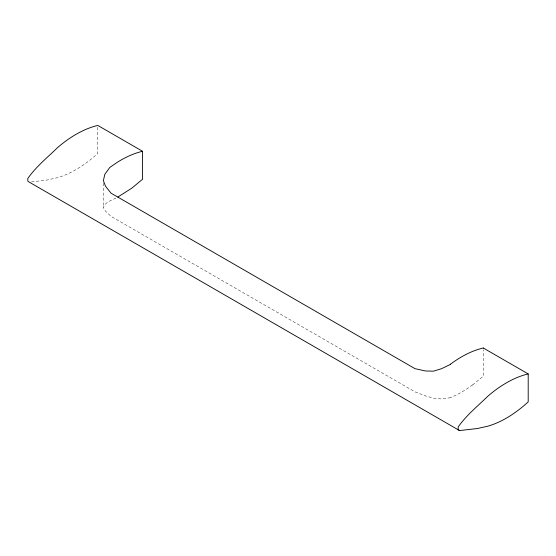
<?xml version="1.0" encoding="UTF-8"?>
<svg xmlns="http://www.w3.org/2000/svg" width="556" height="556" viewBox="0 0 556 556"><rect width="100%" height="100%" fill="white"/><g stroke="black" fill="none" stroke-linecap="round" stroke-linejoin="round"><path stroke-width="0.42" stroke-dasharray="2.78 2.08" d="M450.659 397.693L441.506 398.979L433.451 398.159L425.472 395.907L414.984 391.848L111.047 216.367L105.508 211.176L103.388 207.596C105.042 201.918 111.749 200.313 116.357 197.825M472.649 384.988L483.435 376.03L483.435 349.773M31.442 181.923L47.01 180.04L57.761 177.607A108.448 62.613 -60 0 0 97.793 153.386L97.793 125.434M103.388 183.146L103.388 207.596M472.628 384.835A108.629 62.508 -59.8 0 1 450.673 397.561"/><path stroke-width="0.83" d="M117.823 197.06L131.779 188.185L142.565 179.227L142.565 151.281L97.793 125.434A108.448 62.613 -60 0 0 57.761 147.437C47.51 157.417 35.994 166.717 27.8 178.476L27.8 181.166L29.141 182.076L459.548 430.566L477.416 428.53L488.168 426.098A108.448 62.613 -60 0 0 528.2 401.877L528.2 373.924L483.435 348.084M450.659 364.27L441.506 368.718L433.451 371.179L425.472 370.984L414.984 368.656L111.047 193.175L105.508 186.26L103.388 180.624L104.813 174.334L109.761 167.488L117.087 162.435A108.448 62.613 -60 0 1 142.558 151.281M459.548 430.566L458.207 429.656L458.207 426.966C466.394 415.207 477.917 405.915 488.168 395.928A108.448 62.613 -60 0 1 528.2 373.924M450.631 364.069A108.385 62.786 -60.2 0 1 483.463 347.945"/></g></svg>
